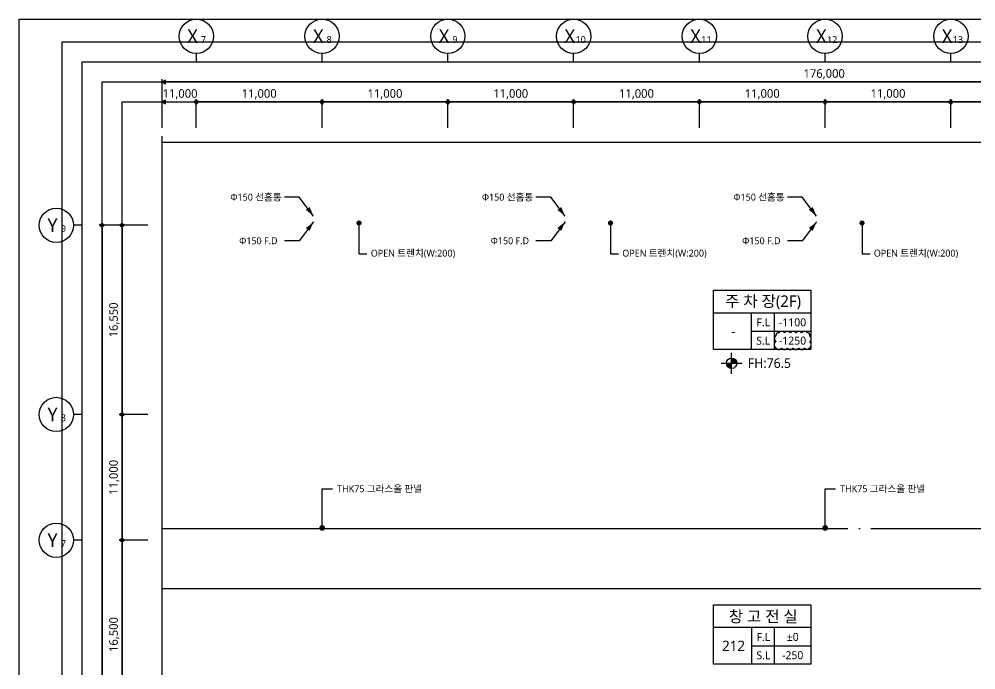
# Model space of a CAD drawing. Header units: millimetres. Extents: x 45782458 to 46215946, y 191740 to 1509539.
# Drawn here: x 46006272 to 46089958, y 848507 to 905440 of the extents above; entities that cross this region are included whole.
import ezdxf
from ezdxf.enums import TextEntityAlignment as Align

# ---------------------------------------------------------------- set-up
doc = ezdxf.new("R2010")
doc.units = ezdxf.units.MM
doc.header["$LTSCALE"] = 1000
doc.header["$MEASUREMENT"] = 0
doc.header["$PDSIZE"] = -10
doc.linetypes.add('ACAD_ISO03W100', pattern=[30, 12, -18])
doc.linetypes.add('CEN', pattern=[62, 60, -1, 0, -1])
doc.layers.get('0').update_dxf_attribs({"linetype": 'CONTINUOUS'})
doc.layers.get('Defpoints').update_dxf_attribs({"color": 171, "linetype": 'CONTINUOUS'})
for name, color, linetype in [('Center(AR)', 30, 'CEN'), ('DIM', 7, 'CONTINUOUS'), ('LED', 7, 'CONTINUOUS'), ('NDIM', 7, 'CONTINUOUS'), ('SYM', 7, 'CONTINUOUS'), ('SYM(AXIS)', 7, 'CONTINUOUS'), ('SYMBOL', 7, 'CONTINUOUS'), ('TEXT(AXIS)', 2, 'CONTINUOUS'), ('TEXT(MIN)', 7, 'CONTINUOUS'), ('TEXT(실명)', 3, 'CONTINUOUS'), ('TEXT-기입', 6, 'CONTINUOUS'), ('TITLE', 7, 'CONTINUOUS')]:
    doc.layers.add(name, color=color, linetype=linetype)
doc.layers.add('VE변경사항적용-20220616', color=10, linetype='CONTINUOUS', plot=False)
doc.styles.add('CGS', font='cgse', dxfattribs={"bigfont": 'cgs'})
doc.styles.add('TE', font='malgun_0.ttf')
doc.styles.add('궁서체', font='')
doc.styles.add('나눔바른고딕', font='NanumBarunGothic.ttf')
doc.styles.get('궁서체').set_extended_font_data('GungsuhChe')
doc.dimstyles.new('BA', dxfattribs={"dimscale": 500, "dimtxt": 3, "dimasz": 1, "dimexe": 1, "dimexo": 5, "dimgap": 0.9, "dimtad": 1, "dimdec": 0, "dimdsep": 46, "dimlunit": 6, "dimtxsty": 'TE', "dimblk": 'DDD', "dimcen": 2.5, "dimclrd": 256, "dimclre": 256, "dimclrt": 3, "dimazin": 2, "dimtfac": 1, "dimtdec": 0, "dimtix": 1, "dimtmove": 2, "dimatfit": 3, "dimldrblk": 'DDD', "dimfxl": 1, "dimtolj": 1, "dimtzin": 0, "dimarcsym": 2})
doc.dimstyles.new('CPDIM1', dxfattribs={"dimtxt": 3, "dimasz": 2.5, "dimexe": 1.25, "dimexo": 5, "dimgap": 1.5, "dimtad": 1, "dimdec": 0, "dimzin": 1, "dimdsep": 46, "dimlunit": 6, "dimtxsty": '궁서체', "dimblk1": 'Z_DOT', "dimblk2": 'Z_DOT', "dimsah": 1, "dimcen": 2.5, "dimadec": 0, "dimazin": 0, "dimtfac": 1, "dimtdec": 0, "dimtix": 1, "dimtmove": 2, "dimatfit": 3, "dimldrblk": 'Z_DOT', "dimfxl": 1, "dimtolj": 1, "dimtzin": 1, "dimarcsym": 0})
doc.dimstyles.new('NDIM 1200', dxfattribs={"dimscale": 500, "dimtxt": 3, "dimasz": 1, "dimexe": 2, "dimexo": 2, "dimgap": 1, "dimtad": 1, "dimdec": 0, "dimdsep": 46, "dimtxsty": 'CGS', "dimblk": 'DOT0', "dimcen": 1, "dimdle": 8, "dimclrd": 2, "dimclre": 2, "dimclrt": 2, "dimadec": 0, "dimazin": 0, "dimtfac": 1, "dimtdec": 0, "dimtix": 1, "dimtmove": 2, "dimatfit": 3, "dimldrblk": 'DOT0', "dimfxl": 1, "dimtolj": 1, "dimtzin": 0, "dimlwd": -1, "dimlwe": -1, "dimarcsym": 0})

# ---------------------------------------------------------------- blocks, each defined once
blk = doc.blocks.new('DDD')
at = {"layer": 'DIM', "color": 0}
for p, q in [((-1, 0), (1, 0)), ((0, -1), (0, 1))]:
    blk.add_line(p, q, dxfattribs=at)
for radius in [0.6, 0.3]:
    blk.add_circle((0, 0), radius, dxfattribs=at)
blk = doc.blocks.new('*D340')
at = {"layer": 'Defpoints', "color": 0, "ltscale": 0.4, "transparency": 16777216}
for p in [(46021772, 898190), (46021772, 894690), (46032772, 894690)]:
    blk.add_point(p, dxfattribs=at)
at = {"layer": 'NDIM', "lineweight": -2, "ltscale": 0.4, "transparency": 16777216}
for p, q in [((46021772, 895940), (46021772, 898440)), ((46032522, 898190), (46022022, 898190)), ((46032772, 895940), (46032772, 898440))]:
    blk.add_line(p, q, dxfattribs=at)
at = {"layer": 'NDIM', "lineweight": -2, "ltscale": 0.4, "transparency": 16777216, "xscale": 250, "yscale": 250, "zscale": 250, "rotation": 180}
blk.add_blockref('DDD', (46021772, 898190), dxfattribs=at)
at = {"layer": 'NDIM', "lineweight": -2, "ltscale": 0.4, "transparency": 16777216, "xscale": 250, "yscale": 250, "zscale": 250}
blk.add_blockref('DDD', (46032772, 898190), dxfattribs=at)
at = {"layer": 'NDIM', "color": 3, "ltscale": 0.4, "transparency": 16777216, "insert": (46027272, 898868), "char_height": 750, "attachment_point": 5, "style": 'TE'}
blk.add_mtext('\\A1;11,000', dxfattribs=at)
blk = doc.blocks.new('A$C2F20087E')
at = {"layer": 'SYM(AXIS)'}
blk.add_line((600, 0), (600, 300), dxfattribs=at)
blk.add_circle((600, 900), 600, dxfattribs=at)
blk = doc.blocks.new('*D341')
at = {"layer": 'Defpoints', "color": 0, "ltscale": 0.4, "transparency": 16777216}
for p in [(46032772, 898190), (46032772, 894690), (46043772, 894690)]:
    blk.add_point(p, dxfattribs=at)
at = {"layer": 'NDIM', "lineweight": -2, "ltscale": 0.4, "transparency": 16777216}
for p, q in [((46032772, 895940), (46032772, 898440)), ((46043522, 898190), (46033022, 898190)), ((46043772, 895940), (46043772, 898440))]:
    blk.add_line(p, q, dxfattribs=at)
at = {"layer": 'NDIM', "lineweight": -2, "ltscale": 0.4, "transparency": 16777216, "xscale": 250, "yscale": 250, "zscale": 250, "rotation": 180}
blk.add_blockref('DDD', (46032772, 898190), dxfattribs=at)
at = {"layer": 'NDIM', "lineweight": -2, "ltscale": 0.4, "transparency": 16777216, "xscale": 250, "yscale": 250, "zscale": 250}
blk.add_blockref('DDD', (46043772, 898190), dxfattribs=at)
at = {"layer": 'NDIM', "color": 3, "ltscale": 0.4, "transparency": 16777216, "insert": (46038272, 898868), "char_height": 750, "attachment_point": 5, "style": 'TE'}
blk.add_mtext('\\A1;11,000', dxfattribs=at)
blk = doc.blocks.new('*D342')
at = {"layer": 'Defpoints', "color": 0, "ltscale": 0.4, "transparency": 16777216}
for p in [(46043772, 898190), (46043772, 894690), (46054772, 894690)]:
    blk.add_point(p, dxfattribs=at)
at = {"layer": 'NDIM', "lineweight": -2, "ltscale": 0.4, "transparency": 16777216}
for p, q in [((46043772, 895940), (46043772, 898440)), ((46054522, 898190), (46044022, 898190)), ((46054772, 895940), (46054772, 898440))]:
    blk.add_line(p, q, dxfattribs=at)
at = {"layer": 'NDIM', "lineweight": -2, "ltscale": 0.4, "transparency": 16777216, "xscale": 250, "yscale": 250, "zscale": 250, "rotation": 180}
blk.add_blockref('DDD', (46043772, 898190), dxfattribs=at)
at = {"layer": 'NDIM', "lineweight": -2, "ltscale": 0.4, "transparency": 16777216, "xscale": 250, "yscale": 250, "zscale": 250}
blk.add_blockref('DDD', (46054772, 898190), dxfattribs=at)
at = {"layer": 'NDIM', "color": 3, "ltscale": 0.4, "transparency": 16777216, "insert": (46049272, 898868), "char_height": 750, "attachment_point": 5, "style": 'TE'}
blk.add_mtext('\\A1;11,000', dxfattribs=at)
blk = doc.blocks.new('*D343')
at = {"layer": 'Defpoints', "color": 0, "ltscale": 0.4, "transparency": 16777216}
for p in [(46054772, 898190), (46054772, 894690), (46065772, 894690)]:
    blk.add_point(p, dxfattribs=at)
at = {"layer": 'NDIM', "lineweight": -2, "ltscale": 0.4, "transparency": 16777216}
for p, q in [((46054772, 895940), (46054772, 898440)), ((46065522, 898190), (46055022, 898190)), ((46065772, 895940), (46065772, 898440))]:
    blk.add_line(p, q, dxfattribs=at)
at = {"layer": 'NDIM', "lineweight": -2, "ltscale": 0.4, "transparency": 16777216, "xscale": 250, "yscale": 250, "zscale": 250, "rotation": 180}
blk.add_blockref('DDD', (46054772, 898190), dxfattribs=at)
at = {"layer": 'NDIM', "lineweight": -2, "ltscale": 0.4, "transparency": 16777216, "xscale": 250, "yscale": 250, "zscale": 250}
blk.add_blockref('DDD', (46065772, 898190), dxfattribs=at)
at = {"layer": 'NDIM', "color": 3, "ltscale": 0.4, "transparency": 16777216, "insert": (46060272, 898868), "char_height": 750, "attachment_point": 5, "style": 'TE'}
blk.add_mtext('\\A1;11,000', dxfattribs=at)
blk = doc.blocks.new('*D344')
at = {"layer": 'Defpoints', "color": 0, "ltscale": 0.4, "transparency": 16777216}
for p in [(46065772, 898190), (46065772, 894690), (46076772, 894690)]:
    blk.add_point(p, dxfattribs=at)
at = {"layer": 'NDIM', "lineweight": -2, "ltscale": 0.4, "transparency": 16777216}
for p, q in [((46065772, 895940), (46065772, 898440)), ((46076522, 898190), (46066022, 898190)), ((46076772, 895940), (46076772, 898440))]:
    blk.add_line(p, q, dxfattribs=at)
at = {"layer": 'NDIM', "lineweight": -2, "ltscale": 0.4, "transparency": 16777216, "xscale": 250, "yscale": 250, "zscale": 250, "rotation": 180}
blk.add_blockref('DDD', (46065772, 898190), dxfattribs=at)
at = {"layer": 'NDIM', "lineweight": -2, "ltscale": 0.4, "transparency": 16777216, "xscale": 250, "yscale": 250, "zscale": 250}
blk.add_blockref('DDD', (46076772, 898190), dxfattribs=at)
at = {"layer": 'NDIM', "color": 3, "ltscale": 0.4, "transparency": 16777216, "insert": (46071272, 898868), "char_height": 750, "attachment_point": 5, "style": 'TE'}
blk.add_mtext('\\A1;11,000', dxfattribs=at)
blk = doc.blocks.new('*D345')
at = {"layer": 'Defpoints', "color": 0, "ltscale": 0.4, "transparency": 16777216}
for p in [(46076772, 898190), (46076772, 894690), (46087772, 894690)]:
    blk.add_point(p, dxfattribs=at)
at = {"layer": 'NDIM', "lineweight": -2, "ltscale": 0.4, "transparency": 16777216}
for p, q in [((46076772, 895940), (46076772, 898440)), ((46087522, 898190), (46077022, 898190)), ((46087772, 895940), (46087772, 898440))]:
    blk.add_line(p, q, dxfattribs=at)
at = {"layer": 'NDIM', "lineweight": -2, "ltscale": 0.4, "transparency": 16777216, "xscale": 250, "yscale": 250, "zscale": 250, "rotation": 180}
blk.add_blockref('DDD', (46076772, 898190), dxfattribs=at)
at = {"layer": 'NDIM', "lineweight": -2, "ltscale": 0.4, "transparency": 16777216, "xscale": 250, "yscale": 250, "zscale": 250}
blk.add_blockref('DDD', (46087772, 898190), dxfattribs=at)
at = {"layer": 'NDIM', "color": 3, "ltscale": 0.4, "transparency": 16777216, "insert": (46082272, 898868), "char_height": 750, "attachment_point": 5, "style": 'TE'}
blk.add_mtext('\\A1;11,000', dxfattribs=at)
blk = doc.blocks.new('*D346')
at = {"layer": 'Defpoints', "color": 0, "ltscale": 0.4, "transparency": 16777216}
for p in [(46087772, 898190), (46087772, 894690), (46098772, 894690)]:
    blk.add_point(p, dxfattribs=at)
at = {"layer": 'NDIM', "lineweight": -2, "ltscale": 0.4, "transparency": 16777216}
for p, q in [((46087772, 895940), (46087772, 898440)), ((46098522, 898190), (46088022, 898190)), ((46098772, 895940), (46098772, 898440))]:
    blk.add_line(p, q, dxfattribs=at)
at = {"layer": 'NDIM', "lineweight": -2, "ltscale": 0.4, "transparency": 16777216, "xscale": 250, "yscale": 250, "zscale": 250, "rotation": 180}
blk.add_blockref('DDD', (46087772, 898190), dxfattribs=at)
at = {"layer": 'NDIM', "lineweight": -2, "ltscale": 0.4, "transparency": 16777216, "xscale": 250, "yscale": 250, "zscale": 250}
blk.add_blockref('DDD', (46098772, 898190), dxfattribs=at)
at = {"layer": 'NDIM', "color": 3, "ltscale": 0.4, "transparency": 16777216, "insert": (46093272, 898868), "char_height": 750, "attachment_point": 5, "style": 'TE'}
blk.add_mtext('\\A1;11,000', dxfattribs=at)
blk = doc.blocks.new('*D355')
at = {"layer": 'Defpoints', "color": 0, "ltscale": 0.4, "transparency": 16777216}
for p in [(46018772, 859851), (46015272, 843351), (46018772, 843351)]:
    blk.add_point(p, dxfattribs=at)
at = {"layer": 'NDIM', "lineweight": -2, "ltscale": 0.4, "transparency": 16777216}
for p, q in [((46017522, 859851), (46015022, 859851)), ((46015272, 859601), (46015272, 843601)), ((46017522, 843351), (46015022, 843351))]:
    blk.add_line(p, q, dxfattribs=at)
at = {"layer": 'NDIM', "lineweight": -2, "ltscale": 0.4, "transparency": 16777216, "xscale": 250, "yscale": 250, "zscale": 250}
for p, rotation in [((46015272, 859851), 90), ((46015272, 843351), 270)]:
    blk.add_blockref('DDD', p, dxfattribs=dict(at, rotation=rotation))
at = {"layer": 'NDIM', "color": 3, "ltscale": 0.4, "transparency": 16777216, "insert": (46014595, 851601), "char_height": 750, "attachment_point": 5, "rotation": 90, "style": 'TE'}
blk.add_mtext('\\A1;16,500', dxfattribs=at)
blk = doc.blocks.new('*D356')
at = {"layer": 'Defpoints', "color": 0, "ltscale": 0.4, "transparency": 16777216}
for p in [(46018772, 870851), (46015272, 859851), (46018772, 859851)]:
    blk.add_point(p, dxfattribs=at)
at = {"layer": 'NDIM', "lineweight": -2, "ltscale": 0.4, "transparency": 16777216}
for p, q in [((46017522, 870851), (46015022, 870851)), ((46015272, 870601), (46015272, 860101)), ((46017522, 859851), (46015022, 859851))]:
    blk.add_line(p, q, dxfattribs=at)
at = {"layer": 'NDIM', "lineweight": -2, "ltscale": 0.4, "transparency": 16777216, "xscale": 250, "yscale": 250, "zscale": 250}
for p, rotation in [((46015272, 870851), 90), ((46015272, 859851), 270)]:
    blk.add_blockref('DDD', p, dxfattribs=dict(at, rotation=rotation))
at = {"layer": 'NDIM', "color": 3, "ltscale": 0.4, "transparency": 16777216, "insert": (46014595, 865351), "char_height": 750, "attachment_point": 5, "rotation": 90, "style": 'TE'}
blk.add_mtext('\\A1;11,000', dxfattribs=at)
blk = doc.blocks.new('*D357')
at = {"layer": 'Defpoints', "color": 0, "ltscale": 0.4, "transparency": 16777216}
for p in [(46018772, 887401), (46015272, 870851), (46018772, 870851)]:
    blk.add_point(p, dxfattribs=at)
at = {"layer": 'NDIM', "lineweight": -2, "ltscale": 0.4, "transparency": 16777216}
for p, q in [((46017522, 887401), (46015022, 887401)), ((46015272, 887151), (46015272, 871101)), ((46017522, 870851), (46015022, 870851))]:
    blk.add_line(p, q, dxfattribs=at)
at = {"layer": 'NDIM', "lineweight": -2, "ltscale": 0.4, "transparency": 16777216, "xscale": 250, "yscale": 250, "zscale": 250}
for p, rotation in [((46015272, 887401), 90), ((46015272, 870851), 270)]:
    blk.add_blockref('DDD', p, dxfattribs=dict(at, rotation=rotation))
at = {"layer": 'NDIM', "color": 3, "ltscale": 0.4, "transparency": 16777216, "insert": (46014595, 879126), "char_height": 750, "attachment_point": 5, "rotation": 90, "style": 'TE'}
blk.add_mtext('\\A1;16,550', dxfattribs=at)
blk = doc.blocks.new('*D358')
at = {"layer": 'Defpoints', "color": 0, "ltscale": 0.4, "transparency": 16777216}
for p in [(46018772, 887401), (46013522, 782851), (46018772, 782851)]:
    blk.add_point(p, dxfattribs=at)
at = {"layer": 'NDIM', "lineweight": -2, "ltscale": 0.4, "transparency": 16777216}
for p, q in [((46017522, 887401), (46013272, 887401)), ((46013522, 887151), (46013522, 783101)), ((46017522, 782851), (46013272, 782851))]:
    blk.add_line(p, q, dxfattribs=at)
at = {"layer": 'NDIM', "lineweight": -2, "ltscale": 0.4, "transparency": 16777216, "xscale": 250, "yscale": 250, "zscale": 250}
for p, rotation in [((46013522, 887401), 90), ((46013522, 782851), 270)]:
    blk.add_blockref('DDD', p, dxfattribs=dict(at, rotation=rotation))
at = {"layer": 'NDIM', "color": 3, "ltscale": 0.4, "transparency": 16777216, "insert": (46012828, 835351), "char_height": 750, "attachment_point": 5, "rotation": 90, "style": 'TE'}
blk.add_mtext('\\A1;104,550', dxfattribs=at)
blk = doc.blocks.new('A$C51E23882')
at = {"layer": 'TITLE'}
blk.add_lwpolyline([(8500, 0), (0, 0), (0, 5200), (8500, 5200)], close=True, dxfattribs=at)
for points in [[(8500, 3200), (0, 3200)], [(3300, 3200), (3300, 0)], [(5300, 3200), (5300, 0)], [(3300, 1600), (8500, 1600)]]:
    blk.add_lwpolyline(points, dxfattribs=at)
at = {"layer": 'TITLE', "style": '나눔바른고딕'}
for s, p in [('F.L', (4352, 2378)), ('S.L', (4352, 778))]:
    blk.add_text(s, height=700, dxfattribs=at).set_placement(p, align=Align.MIDDLE)
blk = doc.blocks.new('level')
at = {"layer": 'SYMBOL'}
for p, q in [((0, 4320), (0, -4320)), ((-4320, 0), (4320, 0))]:
    blk.add_line(p, q, dxfattribs=at)
blk.add_circle((0, 0), 2160, dxfattribs=at)
for points in [[(-2160, 0), (0, 2160), (-2127, 381), (-376, 2126)], [(-2127, 381), (-376, 2126), (-2030, 748), (-738, 2029)], [(-2030, 748), (-738, 2029), (-1859, 1104), (-1089, 1863)], [(-1859, 1104), (-1089, 1863), (-1659, 1388), (-1386, 1658)], [(0, -2160), (2160, 0), (381, -2127), (2126, -376)], [(381, -2127), (2126, -376), (748, -2030), (2029, -738)], [(748, -2030), (2029, -738), (1104, -1859), (1863, -1089)], [(1104, -1859), (1863, -1089), (1388, -1659), (1658, -1386)]]:
    blk.add_solid(points, dxfattribs=at)
at = {"layer": 'SYMBOL', "linetype": 'Continuous'}
for points in [[(0, 2160), (-2160, 0), (0, 0)], [(2160, 0), (0, 0), (0, -2160)]]:
    blk.add_solid(points, dxfattribs=at)
blk = doc.blocks.new('Z_DOT')
at = {"layer": 'DIM', "color": 0}
for p, q in [((-1, 0), (1, 0)), ((0, -1), (0, 1))]:
    blk.add_line(p, q, dxfattribs=at)
for radius in [0.5, 0.25]:
    blk.add_circle((0, 0), radius, dxfattribs=at)
blk = doc.blocks.new('DOT0')
blk.add_line((-3, 0), (3, 0))
at = {"color": 6}
blk.add_circle((0, 0), 0.75, dxfattribs=at)

msp = doc.modelspace()

# ---------------------------------------------------------------- linework, layer by layer
at = {"color": 6}
for points in [[(46018772.3, 899940.2), (46019072.3, 899767), (46019072.3, 900113.4)], [(46018772.3, 898190.2), (46019072.3, 898017), (46019072.3, 898363.4)]]:
    msp.add_lwpolyline(points, close=True, dxfattribs=at)
at = {"layer": 'Center(AR)'}
msp.add_line((46018772.3, 860888.8), (46121134.8, 860888.8), dxfattribs=at)
at = {"layer": 'Defpoints'}
msp.add_line((46018772.3, 855626.3), (46142262.5, 855626.3), dxfattribs=at)
for points in [[(46182972.3, 767740.2), (46006272.3, 767740.2), (46006272.3, 905440.2), (46182972.3, 905440.2)], [(46180972.3, 769740.2), (46010022.3, 769740.2), (46010022.3, 903440.2), (46180972.3, 903440.2)], [(46179222.3, 771490.2), (46011772.3, 771490.2), (46011772.3, 901690.2), (46179222.3, 901690.2)], [(46177472.3, 773240.2), (46013522.3, 773240.2), (46013522.3, 899940.2), (46177472.3, 899940.2)], [(46175722.3, 774990.2), (46015272.3, 774990.2), (46015272.3, 898190.2), (46175722.3, 898190.2)], [(46172222.3, 778490.2), (46018772.3, 778490.2), (46018772.3, 894690.2), (46172222.3, 894690.2)], [(46143042.2, 778490.2), (46018772.3, 778490.2), (46018772.3, 894690.2), (46143042.2, 894690.2)]]:
    msp.add_lwpolyline(points, close=True, dxfattribs=at)
at = {"layer": 'LED', "ltscale": 10000}
for p, q in [((46032772.3, 864354.9), (46033672.5, 864354.9)), ((46076772.3, 864354.9), (46077672.5, 864354.9))]:
    msp.add_line(p, q, dxfattribs=at)
at = {"layer": 'LED'}
for points in [[(46032022.3, 888213.8), (46030767.6, 889866.5), (46029479.7, 889866.5)], [(46054022.3, 888213.8), (46052767.6, 889866.5), (46051479.7, 889866.5)], [(46076022.3, 888213.8), (46074767.6, 889866.5), (46073479.7, 889866.5)], [(46032022.3, 887701.3), (46030767.6, 886048.6), (46029479.7, 886048.6)], [(46054022.3, 887701.3), (46052767.6, 886048.6), (46051479.7, 886048.6)], [(46076022.3, 887701.3), (46074767.6, 886048.6), (46073479.7, 886048.6)]]:
    msp.add_lwpolyline(points, dxfattribs=at)
for points in [[(46032022.3, 888213.8), (46031352.5, 888751.6), (46031684.4, 889003.5)], [(46054022.3, 888213.8), (46053352.5, 888751.6), (46053684.4, 889003.5)], [(46076022.3, 888213.8), (46075352.5, 888751.6), (46075684.4, 889003.5)], [(46032022.3, 887701.3), (46031352.5, 887163.6), (46031684.4, 886911.6)], [(46054022.3, 887701.3), (46053352.5, 887163.6), (46053684.4, 886911.6)], [(46076022.3, 887701.3), (46075352.5, 887163.6), (46075684.4, 886911.6)]]:
    msp.add_solid(points, dxfattribs=at)
at = {"layer": 'NDIM', "ltscale": 0.4}
for p, q in [((46018772.3, 895940.2), (46018772.3, 900190.2)), ((46131522.3, 899940.2), (46018772.3, 899940.2)), ((46018772.3, 898190.2), (46021522.3, 898190.2))]:
    msp.add_line(p, q, dxfattribs=at)
at = {"layer": 'SYM', "color": 8}
msp.add_lwpolyline([(46018772.3, 777990.2), (46018772.4, 836490.2), (46018572.3, 836590.2), (46018972.3, 836590.2), (46018772.3, 836690.2), (46018772.3, 895190.2)], dxfattribs=at)
at = {"layer": 'VE변경사항적용-20220616', "linetype": 'ACAD_ISO03W100'}
msp.add_lwpolyline([(46072469.4, 876664.8, 0.5205671), (46072969.4, 876664.8, 0.5205671), (46073469.4, 876664.8, 0.5205671), (46073969.4, 876664.8, 0.5205671), (46074469.4, 876664.8, 0.5205671), (46074969.4, 876664.8, 0.5205671), (46075434.8, 876699.4, 0.5205671), (46075434.8, 877199.4, 0.5205671), (46075434.8, 877699.4, 0.5205671), (46075225.3, 877989.9, 0.5205671), (46074725.3, 877989.9, 0.5205671), (46074225.3, 877989.9, 0.5205671), (46073725.3, 877989.9, 0.5205671), (46073225.3, 877989.9, 0.5205671), (46072725.3, 877989.9, 0.5205671), (46072469.4, 877745.8, 0.5205671), (46072469.4, 877245.8, 0.5205671)], format="xyb", close=True, dxfattribs=at)

# ---------------------------------------------------------------- block references
at = {"xscale": 2.5, "yscale": 2.5, "zscale": 2.5}
for p in [(46020272.3, 901690.2), (46031272.3, 901690.2), (46042272.3, 901690.2), (46053272.3, 901690.2), (46064272.3, 901690.2), (46075272.3, 901690.2), (46086272.3, 901690.2)]:
    msp.add_blockref('A$C2F20087E', p, dxfattribs=at)
at = {"xscale": 2.500000000000049, "yscale": 2.500000000000049, "zscale": 2.500000000000049, "rotation": 90}
for p in [(46011772.3, 885901.3), (46011772.3, 869351.3), (46011772.3, 858351.3)]:
    msp.add_blockref('A$C2F20087E', p, dxfattribs=at)
for p in [(46067009.8, 876526.3), (46067022.3, 849001.3)]:
    msp.add_blockref('A$C51E23882', p)
at = {"layer": 'SYMBOL', "xscale": 0.210048437524453, "yscale": 0.210048437524453, "zscale": 0.210048437524453, "rotation": 90}
msp.add_blockref('level', (46068597.1, 875329.2), dxfattribs=at)

# ---------------------------------------------------------------- texts
at = {"layer": 'NDIM', "color": 3, "ltscale": 0.4, "char_height": 750, "attachment_point": 5, "style": 'TE'}
for s, insert in [('\\A1;176,000', (46076690.1, 900617.6)), ('\\A1;11,000', (46020347.4, 898867.6))]:
    msp.add_mtext(s, dxfattribs=dict(at, insert=insert))
at = {"layer": 'SYMBOL', "style": '나눔바른고딕'}
msp.add_text('FH:76.5', height=825, dxfattribs=at).set_placement((46070014.9, 874931.2))
at = {"layer": 'TEXT(AXIS)', "style": '나눔바른고딕'}
for s, height, p in [('X', 1200, (46021443.2, 903950.1)), ('7', 600, (46022391.3, 903650.2)), ('X', 1200, (46032443.2, 903950.1)), ('8', 600, (46033391.3, 903650.2)), ('X', 1200, (46043443.2, 903950.1)), ('9', 600, (46044391.3, 903650.2)), ('X', 1200, (46054443.2, 903950.1)), ('10', 600, (46055391.3, 903650.2)), ('X', 1200, (46065443.2, 903950.1)), ('11', 600, (46066391.3, 903650.2)), ('X', 1200, (46076443.2, 903950.1)), ('12', 600, (46077391.3, 903650.2)), ('X', 1200, (46087443.2, 903950.1)), ('13', 600, (46088391.3, 903650.2)), ('Y', 1200, (46009193.2, 887411.3)), ('9', 600, (46010141.3, 887111.4)), ('Y', 1200, (46009193.2, 870861.3)), ('8', 600, (46010141.3, 870561.4)), ('Y', 1200, (46009193.2, 859861.3)), ('7', 600, (46010141.3, 859561.4))]:
    msp.add_text(s, height=height, dxfattribs=at).set_placement(p, align=Align.MIDDLE)
at = {"layer": 'TEXT(MIN)', "style": '나눔바른고딕'}
for s, p in [('Φ150 선홈통', (46029237.6, 889866.5)), ('Φ150 선홈통', (46051237.6, 889866.5)), ('Φ150 선홈통', (46073237.6, 889866.5)), ('THK75 그라스울 판넬', (46041518.9, 864352.4)), ('THK75 그라스울 판넬', (46085518.9, 864352.4))]:
    msp.add_text(s, height=600, dxfattribs=at).set_placement(p, align=Align.MIDDLE_RIGHT)
for s, p in [('Φ150 F.D', (46025518.6, 886048.6)), ('Φ150 F.D', (46047518.6, 886048.6)), ('Φ150 F.D', (46069518.6, 886048.6)), ('OPEN 트렌치(W:200)', (46037033.7, 884964.1)), ('OPEN 트렌치(W:200)', (46059033.7, 884964.1)), ('OPEN 트렌치(W:200)', (46081033.7, 884964.1))]:
    msp.add_text(s, height=600, dxfattribs=at).set_placement(p, align=Align.MIDDLE_LEFT)
at = {"layer": 'TEXT(실명)', "style": '나눔바른고딕'}
for s, p in [('주 차 장(2F)', (46071347.5, 880720.5)), ('창 고 전 실', (46071360, 853195.5))]:
    msp.add_text(s, height=1000, dxfattribs=at).set_placement(p, align=Align.MIDDLE)
at = {"layer": 'TEXT-기입', "style": '나눔바른고딕'}
for s, height, p in [('-1100', 700, (46073925.9, 878914.2)), ('-', 900, (46068751.1, 878139.7)), ('-1250', 700, (46073925.9, 877314.2)), ('±0', 700, (46073938.4, 851389.2)), ('212', 900, (46068763.6, 850614.7)), ('-250', 700, (46073938.4, 849789.2))]:
    msp.add_text(s, height=height, dxfattribs=at).set_placement(p, align=Align.MIDDLE)

# ---------------------------------------------------------------- dimensions: what is measured, and where the dimension line sits
at = {"layer": 'NDIM', "ltscale": 0.4}
for base, p1, p2, angle, picture, middle in [((46021772.3, 898190.2), (46032772.3, 894690.2), (46021772.3, 894690.2), 180, '*D340', (46027272.3, 898867.6)), ((46032772.3, 898190.2), (46043772.3, 894690.2), (46032772.3, 894690.2), 180, '*D341', (46038272.3, 898867.6)), ((46043772.3, 898190.2), (46054772.3, 894690.2), (46043772.3, 894690.2), 180, '*D342', (46049272.3, 898867.6)), ((46054772.3, 898190.2), (46065772.3, 894690.2), (46054772.3, 894690.2), 180, '*D343', (46060272.3, 898867.6)), ((46065772.3, 898190.2), (46076772.3, 894690.2), (46065772.3, 894690.2), 180, '*D344', (46071272.3, 898867.6)), ((46076772.3, 898190.2), (46087772.3, 894690.2), (46076772.3, 894690.2), 180, '*D345', (46082272.3, 898867.6)), ((46087772.3, 898190.2), (46098772.3, 894690.2), (46087772.3, 894690.2), 180, '*D346', (46093272.3, 898867.6)), ((46015272.3, 870851.3), (46018772.3, 887401.3), (46018772.3, 870851.3), 270, '*D357', (46014594.9, 879126.3)), ((46015272.3, 859851.3), (46018772.3, 870851.3), (46018772.3, 859851.3), 270, '*D356', (46014594.9, 865351.3)), ((46015272.3, 843351.3), (46018772.3, 859851.3), (46018772.3, 843351.3), 270, '*D355', (46014594.9, 851601.3))]:
    dim = msp.add_linear_dim(base=base, p1=p1, p2=p2, angle=angle, dimstyle='BA', override={"dimscale": 250}, dxfattribs=at)
    dim.commit()
    dim.dimension.update_dxf_attribs({"geometry": picture, "text_midpoint": middle})
dim = msp.add_linear_dim(base=(46013522.3, 782851.3), p1=(46018772.3, 887401.3), p2=(46018772.3, 782851.3), angle=270, dimstyle='BA', override={"dimscale": 250}, dxfattribs=at)
dim.commit()
dim.dimension.update_dxf_attribs({"geometry": '*D358', "text_midpoint": (46012828.2, 835351.3), "dimtype": 160})

# ---------------------------------------------------------------- leaders
at = {"ltscale": 10000}
for points in [[(46036000.3, 887601.3), (46036000.3, 884893.4), (46036700.3, 884893.4)], [(46058000.3, 887601.3), (46058000.3, 884893.4), (46058700.3, 884893.4)], [(46080000.3, 887601.3), (46080000.3, 884893.4), (46080700.3, 884893.4)]]:
    msp.add_leader(points, dimstyle='CPDIM1', override={"dimtxt": 3000, "dimasz": 450, "dimgap": 1, "dimtad": 0, "dimzin": 0, "dimtxsty": 'CGS', "dimldrblk": 'Dot'}, dxfattribs=at)
at = {"layer": 'LED', "ltscale": 10000}
for points in [[(46032772.3, 860926.3), (46032772.3, 864354.9)], [(46076772.3, 860926.3), (46076772.3, 864354.9)]]:
    msp.add_leader(points, dimstyle='NDIM 1200', override={"dimasz": 1, "dimtad": 0, "dimclrd": 256, "dimldrblk": 'Dot'}, dxfattribs=at)

doc.saveas('drawing.dxf')
